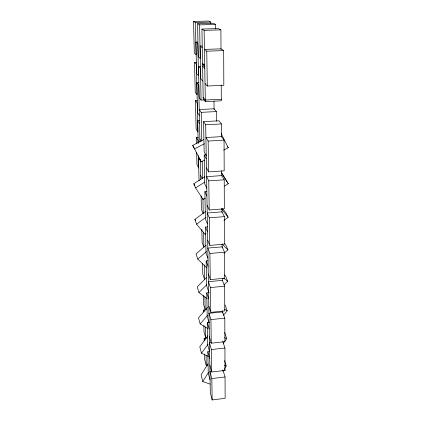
<?xml version="1.0" encoding="UTF-8"?>
<svg xmlns="http://www.w3.org/2000/svg" width="421" height="421" viewBox="0 0 421 421"><rect width="100%" height="100%" fill="white"/><g stroke="black" fill="none" stroke-linecap="round" stroke-linejoin="round"><path stroke-width="0.63" d="M208.063 363.718L201.112 374.816L202.759 381.558L210.09 384.105M202.759 381.558L208.605 372.269M224.461 368.596L226.188 365.891L224.519 360.56M207.927 335.758L199.786 346.778L201.443 353.208L208.569 356.524M201.443 353.208L207.985 344.404M223.288 343.325L226.745 338.716L224.656 332.511M207.395 307.504L198.501 317.829L200.18 323.912L207.748 328.469M200.18 323.912L207.753 315.155M223.367 315.313L227.24 310.877L225.093 305.014M206.353 277.713L197.239 286.838L198.938 292.516L207.164 298.799M198.938 292.516L206.832 284.643M223.951 284.88L227.645 281.223L225.44 275.744L224.44 274.939M205.927 245.332L196.018 253.895L197.744 259.12L206.895 267.903M197.744 259.12L206.616 251.469M224.04 253.221L227.961 249.864L225.698 244.822L224.367 243.485M206.095 233.539L205.043 234.318L196.602 224.172L194.855 219.452L205.774 211.353M196.602 224.172L205.932 217.262M223.967 220.378L228.171 217.278L225.851 212.71L222.604 208.621M205.343 198.065L203.159 199.433L195.539 187.903L193.765 183.751L204.816 176.794M195.539 187.903L204.911 182.014M224.451 186.098L228.277 183.709L221.746 173.057M204.411 143.714L194.528 148.876L192.723 145.377L203.785 139.588M192.723 145.377L201.227 161.827L204.68 160.027M223.656 150.129L228.256 147.724L221.178 133.673M221.488 136.983L221.409 123.927L218.999 120.806L203.59 121.637L205.695 124.784L210.305 392.688L212.158 399.95L225.135 398.313L225.046 376.974L222.941 370.001L222.951 371.28M211.895 371.311L209.942 371.543L211.826 378.568L225.046 376.974M209.832 365.044L211.726 371.99L225.019 370.417L224.925 348.02L222.772 341.384M204.485 353.966L204.595 359.181L206.279 365.591L207.527 365.444M210.037 379.889L208.232 373.017L207.837 351.651L209.774 351.435M211.358 342.652L209.458 342.862L211.379 349.546L224.925 348.02M211.279 343.183L224.898 341.668L224.798 318.155L222.598 311.898L208.958 313.308L210.916 319.618L211.279 343.183L209.353 336.579M203.88 325.496L204.017 331.916L205.727 338.016L207.006 337.874M204.211 340.931L204.153 338.321L206.027 338.116M210.916 319.618L224.798 318.155M209.558 351.64L207.716 345.088L207.3 322.686L209.19 322.486M210.8 312.361L224.767 310.919L224.667 286.18L222.409 280.349L208.421 281.686L210.416 287.564L210.8 312.361L208.832 306.146M203.238 295.41L203.422 303.904L205.164 309.661L206.469 309.524M203.596 312.008L203.554 310.082L205.469 309.888M209.058 322.539L207.185 316.345L206.753 292.853L209.332 292.6M210.416 287.564L224.667 286.18M210.295 279.618L224.63 278.26L224.525 252.19L222.209 246.848L207.848 248.09L209.89 253.474L210.295 279.618L208.284 273.855M208.532 291.416L206.616 285.622L206.164 260.936L208.058 260.767M209.89 253.474L224.525 252.19M209.769 245.417L224.488 244.148L224.372 216.647L222.004 211.852L207.253 213L209.337 217.831L209.769 245.417L207.716 240.154M207.969 258.362L206.016 253.037L205.537 227.045L207.485 226.887M209.337 217.831L224.372 216.647M209.216 209.99L224.34 208.827L224.219 179.799L221.788 175.61L206.637 176.646L208.769 180.867L209.216 209.99L207.121 205.285M207.379 223.851L205.39 219.041L204.885 191.655L206.795 191.518M208.769 180.867L224.219 179.799M208.627 171.879L224.183 170.837L224.056 140.119L221.557 136.63L205.974 137.535L208.153 141.056L208.627 171.879L206.485 167.811M206.774 188.124L204.743 183.877L204.206 155.007L206.169 154.886M196.465 143.824L196.312 137.372L198.217 137.262M208.153 141.056L224.056 140.119M205.695 124.784L221.409 123.927M198.186 143.177L197.675 120.648L199.643 120.543M216.352 111.565L214.131 108.802L199.28 109.56L201.217 112.344L216.352 111.565L216.447 121.285M200.385 66.281L198.475 66.355L199.133 97.551L201.085 100.119L204.269 99.966M195.433 100.514L197.228 103.024L197.881 132.026L196.112 129.031L195.433 100.514L197.386 100.419M221.309 99.261L205.311 100.035L203.18 97.34M221.014 49.578L220.893 29.854L218.336 28.565L201.922 29.065L203.206 98.872L205.337 101.593L221.314 100.808L221.225 84.926M205.053 83.537L207.3 86.016L223.825 85.274L223.683 50.578L221.036 48.825L204.474 49.41L206.764 51.183L223.683 50.578M199.349 115.386L197.491 112.607L196.817 82.779L198.749 82.695M194.528 62.403L196.349 64.229L197.039 94.788L195.244 92.42L194.528 62.403L196.444 62.329M203.859 64.597L202.58 64.645L204.748 66.692M202.854 81.106L200.796 78.827L200.143 46.047L202.048 45.984M195.902 42.095L197.817 43.568L198.501 75.654L196.612 73.58L195.902 42.095L197.802 42.032M201.922 29.065L204.127 30.37L220.893 29.854M193.555 21.476L195.407 22.518L196.133 54.804L194.307 53.151L193.555 21.476L208.658 21.05L210.81 22.081L210.826 23.392M195.407 22.518L210.81 22.081M197.57 23.734L199.591 24.876L200.259 58.524L198.27 56.73L197.57 23.734L213.321 23.281L215.668 24.407L215.71 29.007M199.591 24.876L215.668 24.407M224.346 365.223L226.188 365.891M224.498 337.626L226.745 338.716M224.546 309.188L227.24 310.877M200.143 46.047L202.238 47.673M223.572 277.981L227.645 281.223M202.554 63.329L204.722 65.344M202.606 66.244L204.774 68.318M198.475 66.355L200.454 68.339L201.085 100.119M222.104 244.001L227.961 249.864M196.817 82.779L198.701 85.021L199.912 141.898M194.855 219.452L195.686 220.457M221.493 208.879L228.171 217.278M227.556 146.74L228.256 147.724M193.765 183.751L194.834 185.372M197.675 120.648L199.522 123.569M221.567 173.031L228.277 183.709M199.907 138.946L201.18 141.146M196.312 137.372L198.075 140.509L198.133 143.129M206.222 155.581L204.148 151.886L203.59 121.637M204.206 155.007L206.274 158.759M199.312 158.112L201.227 161.827M200.317 160.79L198.501 157.254L199.033 180.877M200.685 175.404L202.29 178.757M204.885 191.655L206.906 196.028M202.685 198.349L203.159 199.433M205.537 227.045L207.521 231.987M206.164 260.936L208.106 266.382M206.753 292.853L208.653 298.742M224.635 369.159L225.019 370.417M203.554 310.082L204.074 311.835M207.3 322.686L209.169 328.969M204.153 338.321L204.838 340.794M207.837 351.651L209.669 358.287M196.665 152.207L196.96 164.469L198.696 168.042L198.412 155.586M200.354 159.848L200.717 179.662M201.122 195.844L201.406 209.416L203.248 213.863L202.948 198.77M201.838 229.445L202.112 242.37L203.917 247.301L203.617 232.224M202.564 263.646L202.785 274.018L204.559 279.386L204.269 264.93M201.217 112.344L201.791 140.951M202.196 161.285L202.543 178.672M204.906 296.794L205.164 309.661M205.511 326.964L205.727 338.016M206.074 355.361L206.279 365.591M204.127 30.37L205.337 101.593M206.764 51.183L207.3 86.016M211.379 349.546L211.726 371.99M211.826 378.568L212.158 399.95M213.973 101.093L214.068 109.46M222.598 311.898L222.604 313.187M221.693 170.794L221.725 175.994M221.914 208.484L221.941 212.352M222.13 243.938L222.151 247.885M222.335 278.228L222.351 280.86M222.53 310.84L222.541 312.766"/></g></svg>
